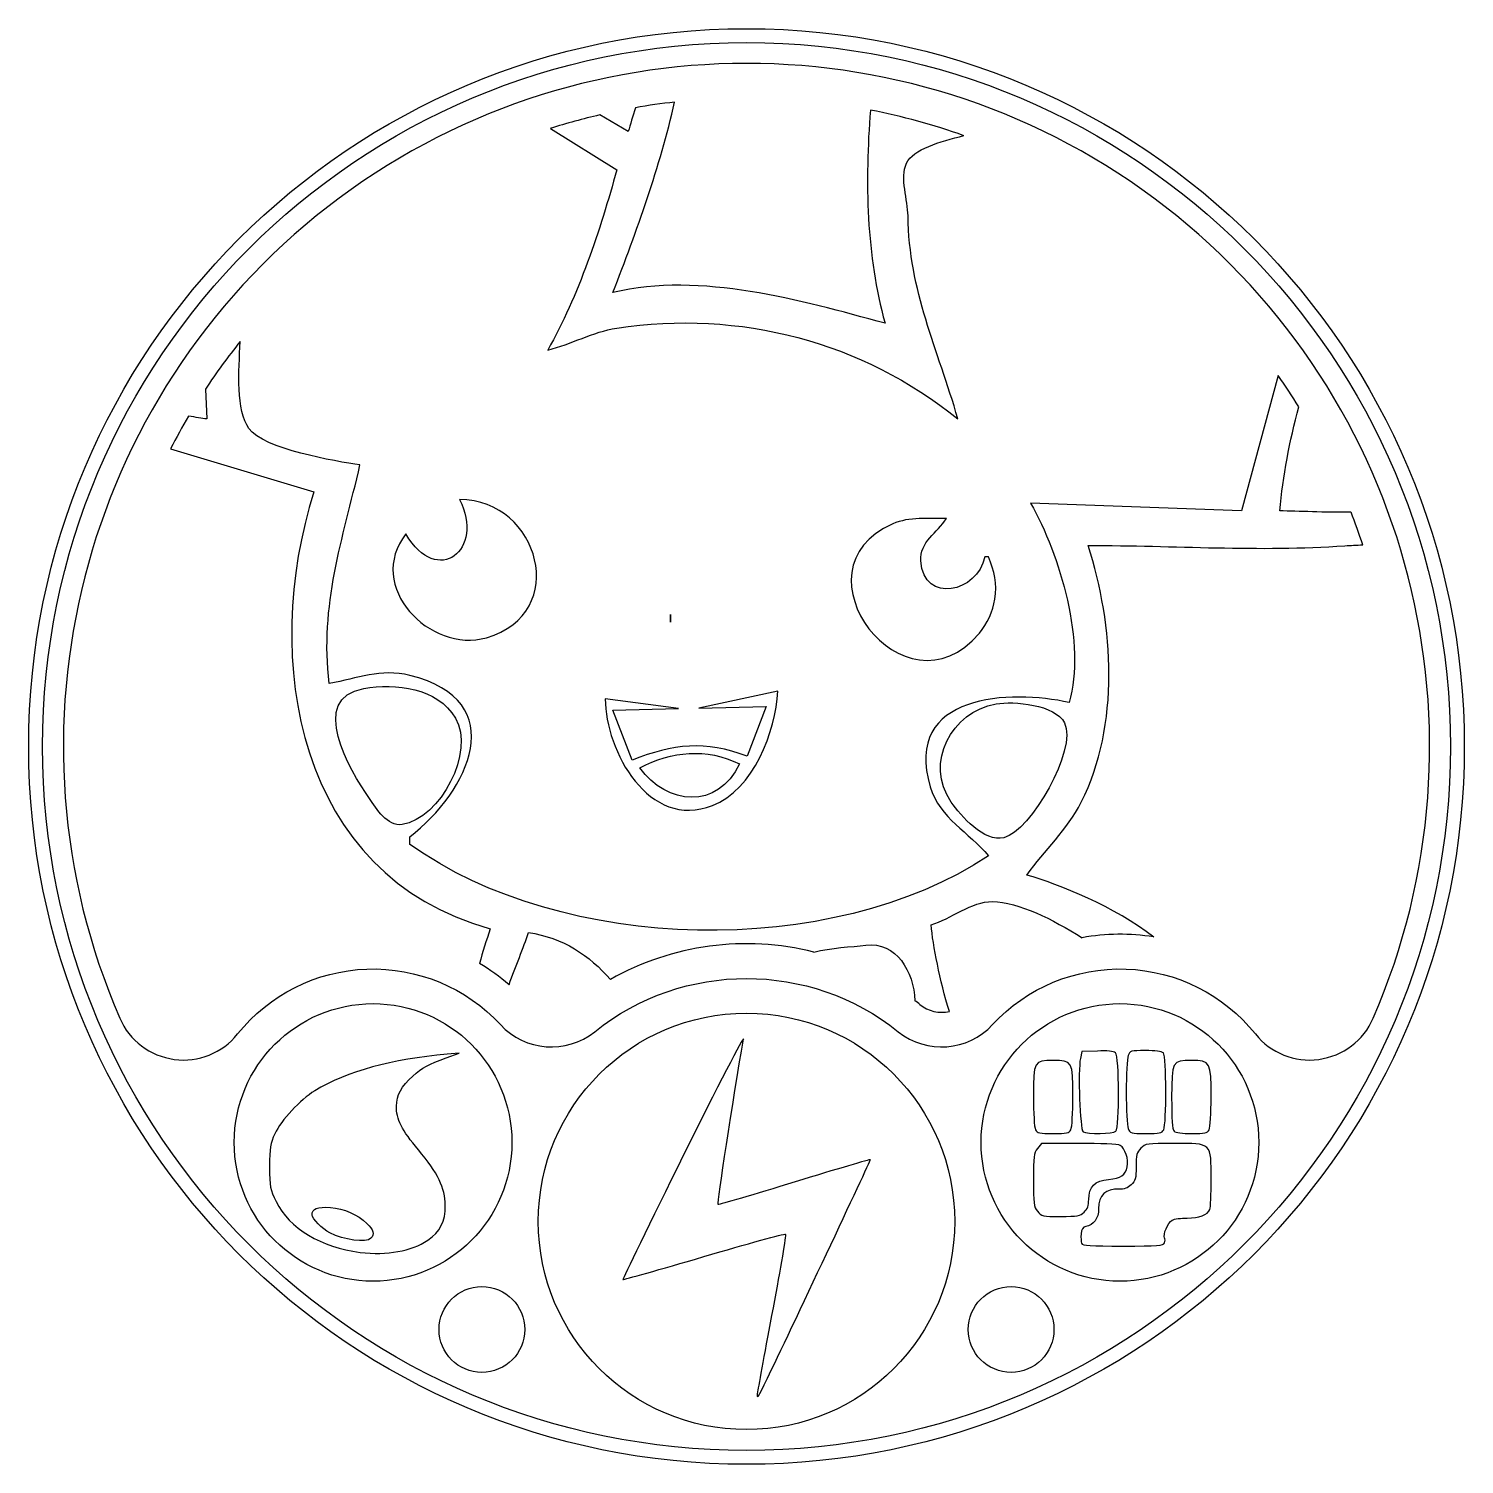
# Model space of a CAD drawing. Header units: millimetres. Extents: x -20.7 to 20.7, y -20.7 to 20.7.
import ezdxf

# ---------------------------------------------------------------- set-up
doc = ezdxf.new("R2010")
doc.units = ezdxf.units.MM
doc.layers.get('0').update_dxf_attribs({"linetype": 'CONTINUOUS'})

msp = doc.modelspace()

# ---------------------------------------------------------------- linework, layer by layer
for p, q in [((-5.653, 17.809), (-3.739, 16.617)), ((-3.407, 17.722), (-4.229, 18.2)), ((15.325, 10.69), (14.264, 6.788)), ((15.325, 10.69), (14.264, 6.788)), ((15.325, 10.69), (14.264, 6.788)), ((15.325, 10.69), (14.264, 6.788)), ((15.325, 10.69), (14.264, 6.788)), ((15.325, 10.69), (14.264, 6.788)), ((15.325, 10.69), (14.264, 6.788)), ((-15.592, 10.297), (-15.556, 9.438)), ((-15.592, 10.297), (-15.556, 9.438)), ((-15.592, 10.297), (-15.556, 9.438)), ((-15.592, 10.297), (-15.556, 9.438)), ((-15.592, 10.297), (-15.556, 9.438)), ((-15.592, 10.297), (-15.556, 9.438)), ((-15.592, 10.297), (-15.556, 9.438)), ((-16.599, 8.58), (-12.464, 7.34)), ((-16.599, 8.58), (-12.464, 7.34)), ((-16.599, 8.58), (-12.464, 7.34)), ((-16.599, 8.58), (-12.464, 7.34)), ((-16.599, 8.58), (-12.464, 7.34)), ((-16.599, 8.58), (-12.464, 7.34)), ((-16.599, 8.58), (-12.464, 7.34)), ((14.264, 6.788), (8.189, 7.008)), ((14.264, 6.788), (8.189, 7.008)), ((14.264, 6.788), (8.189, 7.008)), ((14.264, 6.788), (8.189, 7.008)), ((14.264, 6.788), (8.189, 7.008)), ((14.264, 6.788), (8.189, 7.008)), ((14.264, 6.788), (8.189, 7.008)), ((6.974, 5.462), (6.864, 5.462)), ((6.974, 5.462), (6.864, 5.462)), ((6.974, 5.462), (6.864, 5.462)), ((6.974, 5.462), (6.864, 5.462)), ((6.974, 5.462), (6.864, 5.462)), ((-1.959, 1.092), (-4.07, 1.376)), ((-1.959, 1.092), (-4.07, 1.376)), ((-1.959, 1.092), (-4.07, 1.376)), ((-1.959, 1.092), (-4.07, 1.376)), ((-1.959, 1.092), (-4.07, 1.376)), ((0.9, 1.597), (-1.373, 1.106)), ((0.9, 1.597), (-1.373, 1.106)), ((0.9, 1.597), (-1.373, 1.106)), ((0.9, 1.597), (-1.373, 1.106)), ((0.9, 1.597), (-1.373, 1.106)), ((-3.849, 1.044), (-1.959, 1.092)), ((-3.849, 1.044), (-1.959, 1.092)), ((-3.849, 1.044), (-1.959, 1.092)), ((-3.849, 1.044), (-1.959, 1.092)), ((-3.849, 1.044), (-1.959, 1.092)), ((-3.297, -0.391), (-3.849, 1.044)), ((-3.297, -0.391), (-3.849, 1.044)), ((-3.297, -0.391), (-3.849, 1.044)), ((-3.297, -0.391), (-3.849, 1.044)), ((-3.297, -0.391), (-3.849, 1.044)), ((-1.373, 1.106), (0.569, 1.155)), ((-1.373, 1.106), (0.569, 1.155)), ((-1.373, 1.106), (0.569, 1.155)), ((-1.373, 1.106), (0.569, 1.155)), ((-1.373, 1.106), (0.569, 1.155)), ((0.569, 1.155), (0.016, -0.281)), ((0.569, 1.155), (0.016, -0.281)), ((0.569, 1.155), (0.016, -0.281)), ((0.569, 1.155), (0.016, -0.281)), ((0.569, 1.155), (0.016, -0.281)), ((-9.703, -2.821), (-9.703, -2.6)), ((-9.703, -2.821), (-9.703, -2.6)), ((-9.703, -2.821), (-9.703, -2.6)), ((-9.703, -2.821), (-9.703, -2.6)), ((-9.703, -2.821), (-9.703, -2.6)), ((-9.703, -2.821), (-9.703, -2.6)), ((-9.703, -2.821), (-9.703, -2.6)), ((-8.652, -8.972), (-8.28, -8.841)), ((-8.652, -8.972), (-8.28, -8.841)), ((-8.652, -8.972), (-8.28, -8.841)), ((-8.28, -8.841), (-8.622, -8.869)), ((-8.28, -8.841), (-8.622, -8.869)), ((-8.28, -8.841), (-8.622, -8.869)), ((9.667, -8.791), (9.623, -8.991)), ((9.667, -8.791), (9.623, -8.991)), ((9.667, -8.791), (9.623, -8.991)), ((10.111, -8.775), (9.667, -8.791)), ((10.111, -8.775), (9.667, -8.791)), ((10.111, -8.775), (9.667, -8.791)), ((8.504, -11.438), (8.386, -11.587)), ((8.504, -11.438), (8.386, -11.587)), ((8.504, -11.438), (8.386, -11.587)), ((9.585, -11.438), (8.504, -11.438)), ((9.585, -11.438), (8.504, -11.438)), ((9.585, -11.438), (8.504, -11.438))]:
    msp.add_line(p, q)
msp.add_lwpolyline([(-7.091, -8.016, 0.393426), (-4.373, -8.219, -0.35083), (4.373, -8.219, 0.393426), (7.091, -8.016, -0.458612), (14.665, -8.285, 0.565024), (18.061, -7.83, 1.523453), (-18.061, -7.83, 0.565024), (-14.665, -8.285, -0.458612)], format="xyb", close=True)
msp.add_lwpolyline([(-2.193, 3.806), (-2.193, 3.585)], close=True)
msp.add_lwpolyline([(-2.193, 3.806), (-2.193, 3.585)], close=True)
msp.add_lwpolyline([(-2.193, 3.806), (-2.193, 3.585)], close=True)
msp.add_lwpolyline([(-2.193, 3.806), (-2.193, 3.585)], close=True)
msp.add_lwpolyline([(-2.193, 3.806), (-2.193, 3.585)], close=True)
for centre, radius in [((0, 0), 20.685), ((0, 0), 20.685), ((0, 0), 20.285), ((-10.762, -11.41), 4), ((10.762, -11.41), 4), ((0, -13.685), 6), ((-7.625, -16.8), 1.236), ((7.625, -16.8), 1.236)]:
    msp.add_circle(centre, radius)
for centre, radius, start, end in [((0, 0), 18.685, 96.368, 99.8633), ((0, 0), 18.685, 70.4025, 78.9796), ((0, 0), 18.685, 103.0796, 107.6117), ((0, 0), 18.685, 141.3287, 146.5595), ((0, 0), 18.685, 141.3287, 146.5595), ((0, 0), 18.685, 141.3287, 146.5595), ((0, 0), 18.685, 141.3287, 146.5595), ((0, 0), 18.685, 141.3287, 146.5595), ((0, 0), 18.685, 141.3287, 146.5595), ((0, 0), 18.685, 141.3287, 146.5595), ((0, 0), 18.685, 31.5938, 34.8995), ((0, 0), 18.685, 31.5938, 34.8995), ((0, 0), 18.685, 31.5938, 34.8995), ((0, 0), 18.685, 31.5938, 34.8995), ((0, 0), 18.685, 31.5938, 34.8995), ((0, 0), 18.685, 31.5938, 34.8995), ((0, 0), 18.685, 31.5938, 34.8995), ((0, 0), 18.685, 149.3604, 152.6645), ((0, 0), 18.685, 149.3604, 152.6645), ((0, 0), 18.685, 149.3604, 152.6645), ((0, 0), 18.685, 149.3604, 152.6645), ((0, 0), 18.685, 149.3604, 152.6645), ((0, 0), 18.685, 149.3604, 152.6645), ((0, 0), 18.685, 149.3604, 152.6645), ((0, 0), 18.685, 18.1243, 21.1998), ((0, 0), 18.685, 18.1243, 21.1998), ((0, 0), 18.685, 18.1243, 21.1998), ((0, 0), 18.685, 18.1243, 21.1998), ((0, 0), 18.685, 18.1243, 21.1998), ((0, 0), 18.685, 18.1243, 21.1998), ((0, 0), 18.685, 18.1243, 21.1998), ((0, -13.685), 8, 75.9432, 119.3621), ((0, -13.685), 8, 75.9432, 119.3621), ((0, -13.685), 8, 75.9432, 119.3621), ((0, -13.685), 8, 75.9432, 119.3621), ((0, -13.685), 8, 75.9432, 119.3621), ((0, -13.685), 8, 75.9432, 119.3621), ((0, -13.685), 8, 75.9432, 119.3621), ((10.762, -11.41), 6, 80.6757, 100.4623), ((10.762, -11.41), 6, 80.6757, 100.4623), ((10.762, -11.41), 6, 80.6757, 100.4623), ((10.762, -11.41), 6, 80.6757, 100.4623), ((10.762, -11.41), 6, 80.6757, 100.4623), ((10.762, -11.41), 6, 80.6757, 100.4623), ((10.762, -11.41), 6, 80.6757, 100.4623), ((-10.762, -11.41), 6, 49.223, 59.2559), ((-10.762, -11.41), 6, 49.223, 59.2559), ((-10.762, -11.41), 6, 49.223, 59.2559), ((-10.762, -11.41), 6, 49.223, 59.2559), ((-10.762, -11.41), 6, 49.223, 59.2559), ((-10.762, -11.41), 6, 49.223, 59.2559), ((-10.762, -11.41), 6, 49.223, 59.2559), ((0, -13.685), 8, 51.3352, 52.6585), ((0, -13.685), 8, 51.3352, 52.6585), ((0, -13.685), 8, 51.3352, 52.6585), ((0, -13.685), 8, 51.3352, 52.6585), ((0, -13.685), 8, 51.3352, 52.6585), ((0, -13.685), 8, 51.3352, 52.6585), ((0, -13.685), 8, 51.3352, 52.6585), ((5.623, -6.658), 1, 231.3352, 282.8739), ((5.623, -6.658), 1, 231.3352, 282.8739), ((5.623, -6.658), 1, 231.3352, 282.8739), ((5.623, -6.658), 1, 231.3352, 282.8739), ((5.623, -6.658), 1, 231.3352, 282.8739), ((5.623, -6.658), 1, 231.3352, 282.8739), ((5.623, -6.658), 1, 231.3352, 282.8739)]:
    msp.add_arc(centre, radius, start, end)
for points in [[(-3.849, 13.083), (-3.162, 14.865), (-2.491, 16.695), (-2.072, 18.57)], [(-3.201, 18.409), (-3.278, 18.157), (-3.35, 17.924), (-3.407, 17.722)], [(3.572, 18.34), (3.407, 16.29), (3.452, 14.122), (3.992, 12.199)], [(4.611, 16.807), (4.796, 17.211), (5.577, 17.438), (6.267, 17.603)], [(-3.739, 16.617), (-4.207, 14.903), (-4.847, 12.973), (-5.727, 11.426)], [(4.655, 15.292), (4.649, 15.742), (4.418, 16.384), (4.611, 16.807)], [(6.091, 9.438), (5.513, 11.459), (4.68, 13.128), (4.655, 15.292)], [(3.992, 12.199), (1.552, 12.852), (-1.307, 13.688), (-3.849, 13.083)], [(-5.727, 11.426), (-5.049, 11.587), (-4.431, 11.95), (-3.739, 12.056)], [(-3.739, 12.056), (-0.194, 12.595), (3.344, 11.668), (6.091, 9.438)], [(-14.338, 9.163), (-14.707, 9.688), (-14.636, 10.804), (-14.588, 11.675)], [(-14.338, 9.163), (-14.707, 9.688), (-14.636, 10.804), (-14.588, 11.675)], [(-14.338, 9.163), (-14.707, 9.688), (-14.636, 10.804), (-14.588, 11.675)], [(-14.338, 9.163), (-14.707, 9.688), (-14.636, 10.804), (-14.588, 11.675)], [(-14.338, 9.163), (-14.707, 9.688), (-14.636, 10.804), (-14.588, 11.675)], [(-14.338, 9.163), (-14.707, 9.688), (-14.636, 10.804), (-14.588, 11.675)], [(-14.338, 9.163), (-14.707, 9.688), (-14.636, 10.804), (-14.588, 11.675)], [(-15.556, 9.438), (-15.69, 9.458), (-15.869, 9.486), (-16.076, 9.523)], [(-15.556, 9.438), (-15.69, 9.458), (-15.869, 9.486), (-16.076, 9.523)], [(-15.556, 9.438), (-15.69, 9.458), (-15.869, 9.486), (-16.076, 9.523)], [(-15.556, 9.438), (-15.69, 9.458), (-15.869, 9.486), (-16.076, 9.523)], [(-15.556, 9.438), (-15.69, 9.458), (-15.869, 9.486), (-16.076, 9.523)], [(-15.556, 9.438), (-15.69, 9.458), (-15.869, 9.486), (-16.076, 9.523)], [(-15.556, 9.438), (-15.69, 9.458), (-15.869, 9.486), (-16.076, 9.523)], [(15.368, 6.788), (15.456, 7.798), (15.654, 8.797), (15.916, 9.789)], [(15.368, 6.788), (15.456, 7.798), (15.654, 8.797), (15.916, 9.789)], [(15.368, 6.788), (15.456, 7.798), (15.654, 8.797), (15.916, 9.789)], [(15.368, 6.788), (15.456, 7.798), (15.654, 8.797), (15.916, 9.789)], [(15.368, 6.788), (15.456, 7.798), (15.654, 8.797), (15.916, 9.789)], [(15.368, 6.788), (15.456, 7.798), (15.654, 8.797), (15.916, 9.789)], [(15.368, 6.788), (15.456, 7.798), (15.654, 8.797), (15.916, 9.789)], [(-11.139, 8.113), (-11.842, 8.217), (-13.92, 8.568), (-14.338, 9.163)], [(-11.139, 8.113), (-11.842, 8.217), (-13.92, 8.568), (-14.338, 9.163)], [(-11.139, 8.113), (-11.842, 8.217), (-13.92, 8.568), (-14.338, 9.163)], [(-11.139, 8.113), (-11.842, 8.217), (-13.92, 8.568), (-14.338, 9.163)], [(-11.139, 8.113), (-11.842, 8.217), (-13.92, 8.568), (-14.338, 9.163)], [(-11.139, 8.113), (-11.842, 8.217), (-13.92, 8.568), (-14.338, 9.163)], [(-11.139, 8.113), (-11.842, 8.217), (-13.92, 8.568), (-14.338, 9.163)], [(-12.022, 1.818), (-12.305, 4.055), (-11.634, 5.971), (-11.139, 8.113)], [(-12.022, 1.818), (-12.305, 4.055), (-11.634, 5.971), (-11.139, 8.113)], [(-12.022, 1.818), (-12.305, 4.055), (-11.634, 5.971), (-11.139, 8.113)], [(-12.022, 1.818), (-12.305, 4.055), (-11.634, 5.971), (-11.139, 8.113)], [(-12.022, 1.818), (-12.305, 4.055), (-11.634, 5.971), (-11.139, 8.113)], [(-12.022, 1.818), (-12.305, 4.055), (-11.634, 5.971), (-11.139, 8.113)], [(-12.022, 1.818), (-12.305, 4.055), (-11.634, 5.971), (-11.139, 8.113)], [(-12.464, 7.34), (-14.001, 2.533), (-12.967, -3.724), (-7.383, -5.251)], [(-12.464, 7.34), (-14.001, 2.533), (-12.967, -3.724), (-7.383, -5.251)], [(-12.464, 7.34), (-14.001, 2.533), (-12.967, -3.724), (-7.383, -5.251)], [(-12.464, 7.34), (-14.001, 2.533), (-12.967, -3.724), (-7.383, -5.251)], [(-12.464, 7.34), (-14.001, 2.533), (-12.967, -3.724), (-7.383, -5.251)], [(-12.464, 7.34), (-14.001, 2.533), (-12.967, -3.724), (-7.383, -5.251)], [(-12.464, 7.34), (-14.001, 2.533), (-12.967, -3.724), (-7.383, -5.251)], [(-8.267, 7.119), (-7.529, 5.67), (-8.909, 4.57), (-9.813, 6.125)], [(-8.267, 7.119), (-7.529, 5.67), (-8.909, 4.57), (-9.813, 6.125)], [(-8.267, 7.119), (-7.529, 5.67), (-8.909, 4.57), (-9.813, 6.125)], [(-8.267, 7.119), (-7.529, 5.67), (-8.909, 4.57), (-9.813, 6.125)], [(-8.267, 7.119), (-7.529, 5.67), (-8.909, 4.57), (-9.813, 6.125)], [(-7.494, 3.136), (-5.065, 3.836), (-5.962, 7.1), (-8.267, 7.119)], [(-7.494, 3.136), (-5.065, 3.836), (-5.962, 7.1), (-8.267, 7.119)], [(-7.494, 3.136), (-5.065, 3.836), (-5.962, 7.1), (-8.267, 7.119)], [(-7.494, 3.136), (-5.065, 3.836), (-5.962, 7.1), (-8.267, 7.119)], [(-7.494, 3.136), (-5.065, 3.836), (-5.962, 7.1), (-8.267, 7.119)], [(8.189, 7.008), (9.034, 5.524), (9.794, 2.959), (9.294, 1.265)], [(8.189, 7.008), (9.034, 5.524), (9.794, 2.959), (9.294, 1.265)], [(8.189, 7.008), (9.034, 5.524), (9.794, 2.959), (9.294, 1.265)], [(8.189, 7.008), (9.034, 5.524), (9.794, 2.959), (9.294, 1.265)], [(8.189, 7.008), (9.034, 5.524), (9.794, 2.959), (9.294, 1.265)], [(8.189, 7.008), (9.034, 5.524), (9.794, 2.959), (9.294, 1.265)], [(8.189, 7.008), (9.034, 5.524), (9.794, 2.959), (9.294, 1.265)], [(17.42, 6.757), (16.66, 6.735), (15.894, 6.788), (15.368, 6.788)], [(17.42, 6.757), (16.66, 6.735), (15.894, 6.788), (15.368, 6.788)], [(17.42, 6.757), (16.66, 6.735), (15.894, 6.788), (15.368, 6.788)], [(17.42, 6.757), (16.66, 6.735), (15.894, 6.788), (15.368, 6.788)], [(17.42, 6.757), (16.66, 6.735), (15.894, 6.788), (15.368, 6.788)], [(17.42, 6.757), (16.66, 6.735), (15.894, 6.788), (15.368, 6.788)], [(17.42, 6.757), (16.66, 6.735), (15.894, 6.788), (15.368, 6.788)], [(4.213, 6.416), (1.217, 5.116), (4.555, 0.712), (6.71, 3.264)], [(4.213, 6.416), (1.217, 5.116), (4.555, 0.712), (6.71, 3.264)], [(4.213, 6.416), (1.217, 5.116), (4.555, 0.712), (6.71, 3.264)], [(4.213, 6.416), (1.217, 5.116), (4.555, 0.712), (6.71, 3.264)], [(4.213, 6.416), (1.217, 5.116), (4.555, 0.712), (6.71, 3.264)], [(5.759, 6.567), (5.246, 6.567), (4.696, 6.625), (4.213, 6.416)], [(5.759, 6.567), (5.246, 6.567), (4.696, 6.625), (4.213, 6.416)], [(5.759, 6.567), (5.246, 6.567), (4.696, 6.625), (4.213, 6.416)], [(5.759, 6.567), (5.246, 6.567), (4.696, 6.625), (4.213, 6.416)], [(5.759, 6.567), (5.246, 6.567), (4.696, 6.625), (4.213, 6.416)], [(5.024, 5.352), (4.985, 5.896), (5.506, 6.165), (5.759, 6.567)], [(5.024, 5.352), (4.985, 5.896), (5.506, 6.165), (5.759, 6.567)], [(5.024, 5.352), (4.985, 5.896), (5.506, 6.165), (5.759, 6.567)], [(5.024, 5.352), (4.985, 5.896), (5.506, 6.165), (5.759, 6.567)], [(5.024, 5.352), (4.985, 5.896), (5.506, 6.165), (5.759, 6.567)], [(-9.813, 6.125), (-11, 4.633), (-9.128, 2.666), (-7.494, 3.136)], [(-9.813, 6.125), (-11, 4.633), (-9.128, 2.666), (-7.494, 3.136)], [(-9.813, 6.125), (-11, 4.633), (-9.128, 2.666), (-7.494, 3.136)], [(-9.813, 6.125), (-11, 4.633), (-9.128, 2.666), (-7.494, 3.136)], [(-9.813, 6.125), (-11, 4.633), (-9.128, 2.666), (-7.494, 3.136)], [(9.646, -1.606), (10.769, 0.625), (10.587, 3.475), (9.846, 5.794)], [(9.646, -1.606), (10.769, 0.625), (10.587, 3.475), (9.846, 5.794)], [(9.646, -1.606), (10.769, 0.625), (10.587, 3.475), (9.846, 5.794)], [(9.646, -1.606), (10.769, 0.625), (10.587, 3.475), (9.846, 5.794)], [(9.646, -1.606), (10.769, 0.625), (10.587, 3.475), (9.846, 5.794)], [(9.646, -1.606), (10.769, 0.625), (10.587, 3.475), (9.846, 5.794)], [(9.646, -1.606), (10.769, 0.625), (10.587, 3.475), (9.846, 5.794)], [(9.846, 5.794), (12.322, 5.794), (14.769, 5.613), (17.246, 5.784)], [(9.846, 5.794), (12.322, 5.794), (14.769, 5.613), (17.246, 5.784)], [(9.846, 5.794), (12.322, 5.794), (14.769, 5.613), (17.246, 5.784)], [(9.846, 5.794), (12.322, 5.794), (14.769, 5.613), (17.246, 5.784)], [(9.846, 5.794), (12.322, 5.794), (14.769, 5.613), (17.246, 5.784)], [(9.846, 5.794), (12.322, 5.794), (14.769, 5.613), (17.246, 5.784)], [(9.846, 5.794), (12.322, 5.794), (14.769, 5.613), (17.246, 5.784)], [(17.246, 5.784), (17.409, 5.795), (17.581, 5.803), (17.758, 5.813)], [(17.246, 5.784), (17.409, 5.795), (17.581, 5.803), (17.758, 5.813)], [(17.246, 5.784), (17.409, 5.795), (17.581, 5.803), (17.758, 5.813)], [(17.246, 5.784), (17.409, 5.795), (17.581, 5.803), (17.758, 5.813)], [(17.246, 5.784), (17.409, 5.795), (17.581, 5.803), (17.758, 5.813)], [(17.246, 5.784), (17.409, 5.795), (17.581, 5.803), (17.758, 5.813)], [(17.246, 5.784), (17.409, 5.795), (17.581, 5.803), (17.758, 5.813)], [(6.864, 5.462), (6.658, 4.447), (5.114, 4.081), (5.024, 5.352)], [(6.864, 5.462), (6.658, 4.447), (5.114, 4.081), (5.024, 5.352)], [(6.864, 5.462), (6.658, 4.447), (5.114, 4.081), (5.024, 5.352)], [(6.864, 5.462), (6.658, 4.447), (5.114, 4.081), (5.024, 5.352)], [(6.864, 5.462), (6.658, 4.447), (5.114, 4.081), (5.024, 5.352)], [(7.159, 4.247), (7.233, 4.681), (7.142, 5.066), (6.974, 5.462)], [(7.159, 4.247), (7.233, 4.681), (7.142, 5.066), (6.974, 5.462)], [(7.159, 4.247), (7.233, 4.681), (7.142, 5.066), (6.974, 5.462)], [(7.159, 4.247), (7.233, 4.681), (7.142, 5.066), (6.974, 5.462)], [(7.159, 4.247), (7.233, 4.681), (7.142, 5.066), (6.974, 5.462)], [(6.71, 3.264), (6.943, 3.54), (7.098, 3.891), (7.159, 4.247)], [(6.71, 3.264), (6.943, 3.54), (7.098, 3.891), (7.159, 4.247)], [(6.71, 3.264), (6.943, 3.54), (7.098, 3.891), (7.159, 4.247)], [(6.71, 3.264), (6.943, 3.54), (7.098, 3.891), (7.159, 4.247)], [(6.71, 3.264), (6.943, 3.54), (7.098, 3.891), (7.159, 4.247)], [(-9.703, 2.049), (-10.548, 2.256), (-11.207, 1.956), (-12.022, 1.818)], [(-9.703, 2.049), (-10.548, 2.256), (-11.207, 1.956), (-12.022, 1.818)], [(-9.703, 2.049), (-10.548, 2.256), (-11.207, 1.956), (-12.022, 1.818)], [(-9.703, 2.049), (-10.548, 2.256), (-11.207, 1.956), (-12.022, 1.818)], [(-9.703, 2.049), (-10.548, 2.256), (-11.207, 1.956), (-12.022, 1.818)], [(-9.703, 2.049), (-10.548, 2.256), (-11.207, 1.956), (-12.022, 1.818)], [(-9.703, 2.049), (-10.548, 2.256), (-11.207, 1.956), (-12.022, 1.818)], [(-10.869, -1.496), (-11.448, -0.673), (-12.639, 1.387), (-11.028, 1.671)], [(-10.869, -1.496), (-11.448, -0.673), (-12.639, 1.387), (-11.028, 1.671)], [(-10.869, -1.496), (-11.448, -0.673), (-12.639, 1.387), (-11.028, 1.671)], [(-10.869, -1.496), (-11.448, -0.673), (-12.639, 1.387), (-11.028, 1.671)], [(-10.869, -1.496), (-11.448, -0.673), (-12.639, 1.387), (-11.028, 1.671)], [(-10.869, -1.496), (-11.448, -0.673), (-12.639, 1.387), (-11.028, 1.671)], [(-10.869, -1.496), (-11.448, -0.673), (-12.639, 1.387), (-11.028, 1.671)], [(-11.028, 1.671), (-10.112, 1.832), (-8.909, 1.693), (-8.387, 0.819)], [(-11.028, 1.671), (-10.112, 1.832), (-8.909, 1.693), (-8.387, 0.819)], [(-11.028, 1.671), (-10.112, 1.832), (-8.909, 1.693), (-8.387, 0.819)], [(-11.028, 1.671), (-10.112, 1.832), (-8.909, 1.693), (-8.387, 0.819)], [(-11.028, 1.671), (-10.112, 1.832), (-8.909, 1.693), (-8.387, 0.819)], [(-11.028, 1.671), (-10.112, 1.832), (-8.909, 1.693), (-8.387, 0.819)], [(-11.028, 1.671), (-10.112, 1.832), (-8.909, 1.693), (-8.387, 0.819)], [(-9.703, -2.6), (-8.001, -1.304), (-6.749, 1.328), (-9.703, 2.049)], [(-9.703, -2.6), (-8.001, -1.304), (-6.749, 1.328), (-9.703, 2.049)], [(-9.703, -2.6), (-8.001, -1.304), (-6.749, 1.328), (-9.703, 2.049)], [(-9.703, -2.6), (-8.001, -1.304), (-6.749, 1.328), (-9.703, 2.049)], [(-9.703, -2.6), (-8.001, -1.304), (-6.749, 1.328), (-9.703, 2.049)], [(-9.703, -2.6), (-8.001, -1.304), (-6.749, 1.328), (-9.703, 2.049)], [(-9.703, -2.6), (-8.001, -1.304), (-6.749, 1.328), (-9.703, 2.049)], [(-4.07, 1.376), (-4.066, -0.125), (-2.816, -2.42), (-0.978, -1.7)], [(-4.07, 1.376), (-4.066, -0.125), (-2.816, -2.42), (-0.978, -1.7)], [(-4.07, 1.376), (-4.066, -0.125), (-2.816, -2.42), (-0.978, -1.7)], [(-4.07, 1.376), (-4.066, -0.125), (-2.816, -2.42), (-0.978, -1.7)], [(-4.07, 1.376), (-4.066, -0.125), (-2.816, -2.42), (-0.978, -1.7)], [(-0.978, -1.7), (0.197, -1.241), (0.846, 0.423), (0.9, 1.597)], [(-0.978, -1.7), (0.197, -1.241), (0.846, 0.423), (0.9, 1.597)], [(-0.978, -1.7), (0.197, -1.241), (0.846, 0.423), (0.9, 1.597)], [(-0.978, -1.7), (0.197, -1.241), (0.846, 0.423), (0.9, 1.597)], [(-0.978, -1.7), (0.197, -1.241), (0.846, 0.423), (0.9, 1.597)], [(9.294, 1.265), (7.64, 1.648), (4.483, 1.532), (5.296, -1.164)], [(9.294, 1.265), (7.64, 1.648), (4.483, 1.532), (5.296, -1.164)], [(9.294, 1.265), (7.64, 1.648), (4.483, 1.532), (5.296, -1.164)], [(9.294, 1.265), (7.64, 1.648), (4.483, 1.532), (5.296, -1.164)], [(9.294, 1.265), (7.64, 1.648), (4.483, 1.532), (5.296, -1.164)], [(9.294, 1.265), (7.64, 1.648), (4.483, 1.532), (5.296, -1.164)], [(9.294, 1.265), (7.64, 1.648), (4.483, 1.532), (5.296, -1.164)], [(7.195, 1.229), (7.697, 1.315), (8.901, 1.211), (9.161, 0.682)], [(7.195, 1.229), (7.697, 1.315), (8.901, 1.211), (9.161, 0.682)], [(7.195, 1.229), (7.697, 1.315), (8.901, 1.211), (9.161, 0.682)], [(7.195, 1.229), (7.697, 1.315), (8.901, 1.211), (9.161, 0.682)], [(7.195, 1.229), (7.697, 1.315), (8.901, 1.211), (9.161, 0.682)], [(7.195, 1.229), (7.697, 1.315), (8.901, 1.211), (9.161, 0.682)], [(7.195, 1.229), (7.697, 1.315), (8.901, 1.211), (9.161, 0.682)], [(5.897, -1.602), (5.127, -0.478), (5.895, 1.007), (7.195, 1.229)], [(5.897, -1.602), (5.127, -0.478), (5.895, 1.007), (7.195, 1.229)], [(5.897, -1.602), (5.127, -0.478), (5.895, 1.007), (7.195, 1.229)], [(5.897, -1.602), (5.127, -0.478), (5.895, 1.007), (7.195, 1.229)], [(5.897, -1.602), (5.127, -0.478), (5.895, 1.007), (7.195, 1.229)], [(5.897, -1.602), (5.127, -0.478), (5.895, 1.007), (7.195, 1.229)], [(5.897, -1.602), (5.127, -0.478), (5.895, 1.007), (7.195, 1.229)], [(-8.387, 0.819), (-7.812, -0.144), (-8.824, -2.078), (-9.923, -2.249)], [(-8.387, 0.819), (-7.812, -0.144), (-8.824, -2.078), (-9.923, -2.249)], [(-8.387, 0.819), (-7.812, -0.144), (-8.824, -2.078), (-9.923, -2.249)], [(-8.387, 0.819), (-7.812, -0.144), (-8.824, -2.078), (-9.923, -2.249)], [(-8.387, 0.819), (-7.812, -0.144), (-8.824, -2.078), (-9.923, -2.249)], [(-8.387, 0.819), (-7.812, -0.144), (-8.824, -2.078), (-9.923, -2.249)], [(-8.387, 0.819), (-7.812, -0.144), (-8.824, -2.078), (-9.923, -2.249)], [(9.161, 0.682), (9.543, -0.095), (8.186, -2.441), (7.414, -2.629)], [(9.161, 0.682), (9.543, -0.095), (8.186, -2.441), (7.414, -2.629)], [(9.161, 0.682), (9.543, -0.095), (8.186, -2.441), (7.414, -2.629)], [(9.161, 0.682), (9.543, -0.095), (8.186, -2.441), (7.414, -2.629)], [(9.161, 0.682), (9.543, -0.095), (8.186, -2.441), (7.414, -2.629)], [(9.161, 0.682), (9.543, -0.095), (8.186, -2.441), (7.414, -2.629)], [(9.161, 0.682), (9.543, -0.095), (8.186, -2.441), (7.414, -2.629)], [(0.016, -0.281), (-1.195, 0.186), (-2.102, 0.07), (-3.297, -0.391)], [(0.016, -0.281), (-1.195, 0.186), (-2.102, 0.07), (-3.297, -0.391)], [(0.016, -0.281), (-1.195, 0.186), (-2.102, 0.07), (-3.297, -0.391)], [(0.016, -0.281), (-1.195, 0.186), (-2.102, 0.07), (-3.297, -0.391)], [(0.016, -0.281), (-1.195, 0.186), (-2.102, 0.07), (-3.297, -0.391)], [(-3.076, -0.612), (-2.163, -0.133), (-1.138, -0.033), (-0.205, -0.502)], [(-3.076, -0.612), (-2.163, -0.133), (-1.138, -0.033), (-0.205, -0.502)], [(-3.076, -0.612), (-2.163, -0.133), (-1.138, -0.033), (-0.205, -0.502)], [(-3.076, -0.612), (-2.163, -0.133), (-1.138, -0.033), (-0.205, -0.502)], [(-3.076, -0.612), (-2.163, -0.133), (-1.138, -0.033), (-0.205, -0.502)], [(-0.205, -0.502), (-0.826, -1.83), (-2.29, -1.702), (-3.076, -0.612)], [(-0.205, -0.502), (-0.826, -1.83), (-2.29, -1.702), (-3.076, -0.612)], [(-0.205, -0.502), (-0.826, -1.83), (-2.29, -1.702), (-3.076, -0.612)], [(-0.205, -0.502), (-0.826, -1.83), (-2.29, -1.702), (-3.076, -0.612)], [(-0.205, -0.502), (-0.826, -1.83), (-2.29, -1.702), (-3.076, -0.612)], [(5.296, -1.164), (5.572, -2.081), (6.412, -2.462), (6.974, -3.152)], [(5.296, -1.164), (5.572, -2.081), (6.412, -2.462), (6.974, -3.152)], [(5.296, -1.164), (5.572, -2.081), (6.412, -2.462), (6.974, -3.152)], [(5.296, -1.164), (5.572, -2.081), (6.412, -2.462), (6.974, -3.152)], [(5.296, -1.164), (5.572, -2.081), (6.412, -2.462), (6.974, -3.152)], [(5.296, -1.164), (5.572, -2.081), (6.412, -2.462), (6.974, -3.152)], [(5.296, -1.164), (5.572, -2.081), (6.412, -2.462), (6.974, -3.152)], [(-9.923, -2.249), (-10.351, -2.316), (-10.662, -1.791), (-10.869, -1.496)], [(-9.923, -2.249), (-10.351, -2.316), (-10.662, -1.791), (-10.869, -1.496)], [(-9.923, -2.249), (-10.351, -2.316), (-10.662, -1.791), (-10.869, -1.496)], [(-9.923, -2.249), (-10.351, -2.316), (-10.662, -1.791), (-10.869, -1.496)], [(-9.923, -2.249), (-10.351, -2.316), (-10.662, -1.791), (-10.869, -1.496)], [(-9.923, -2.249), (-10.351, -2.316), (-10.662, -1.791), (-10.869, -1.496)], [(-9.923, -2.249), (-10.351, -2.316), (-10.662, -1.791), (-10.869, -1.496)], [(7.414, -2.629), (6.857, -2.765), (6.174, -2.005), (5.897, -1.602)], [(7.414, -2.629), (6.857, -2.765), (6.174, -2.005), (5.897, -1.602)], [(7.414, -2.629), (6.857, -2.765), (6.174, -2.005), (5.897, -1.602)], [(7.414, -2.629), (6.857, -2.765), (6.174, -2.005), (5.897, -1.602)], [(7.414, -2.629), (6.857, -2.765), (6.174, -2.005), (5.897, -1.602)], [(7.414, -2.629), (6.857, -2.765), (6.174, -2.005), (5.897, -1.602)], [(7.414, -2.629), (6.857, -2.765), (6.174, -2.005), (5.897, -1.602)], [(8.079, -3.705), (8.588, -2.981), (9.241, -2.412), (9.646, -1.606)], [(8.079, -3.705), (8.588, -2.981), (9.241, -2.412), (9.646, -1.606)], [(8.079, -3.705), (8.588, -2.981), (9.241, -2.412), (9.646, -1.606)], [(8.079, -3.705), (8.588, -2.981), (9.241, -2.412), (9.646, -1.606)], [(8.079, -3.705), (8.588, -2.981), (9.241, -2.412), (9.646, -1.606)], [(8.079, -3.705), (8.588, -2.981), (9.241, -2.412), (9.646, -1.606)], [(8.079, -3.705), (8.588, -2.981), (9.241, -2.412), (9.646, -1.606)], [(6.974, -3.152), (2.441, -6.152), (-5.308, -5.968), (-9.703, -2.821)], [(6.974, -3.152), (2.441, -6.152), (-5.308, -5.968), (-9.703, -2.821)], [(6.974, -3.152), (2.441, -6.152), (-5.308, -5.968), (-9.703, -2.821)], [(6.974, -3.152), (2.441, -6.152), (-5.308, -5.968), (-9.703, -2.821)], [(6.974, -3.152), (2.441, -6.152), (-5.308, -5.968), (-9.703, -2.821)], [(6.974, -3.152), (2.441, -6.152), (-5.308, -5.968), (-9.703, -2.821)], [(6.974, -3.152), (2.441, -6.152), (-5.308, -5.968), (-9.703, -2.821)], [(11.734, -5.49), (10.612, -4.62), (9.015, -3.974), (8.079, -3.705)], [(11.734, -5.49), (10.612, -4.62), (9.015, -3.974), (8.079, -3.705)], [(11.734, -5.49), (10.612, -4.62), (9.015, -3.974), (8.079, -3.705)], [(11.734, -5.49), (10.612, -4.62), (9.015, -3.974), (8.079, -3.705)], [(11.734, -5.49), (10.612, -4.62), (9.015, -3.974), (8.079, -3.705)], [(11.734, -5.49), (10.612, -4.62), (9.015, -3.974), (8.079, -3.705)], [(11.734, -5.49), (10.612, -4.62), (9.015, -3.974), (8.079, -3.705)], [(5.318, -5.14), (5.887, -4.976), (6.488, -4.461), (7.085, -4.469)], [(5.318, -5.14), (5.887, -4.976), (6.488, -4.461), (7.085, -4.469)], [(5.318, -5.14), (5.887, -4.976), (6.488, -4.461), (7.085, -4.469)], [(5.318, -5.14), (5.887, -4.976), (6.488, -4.461), (7.085, -4.469)], [(5.318, -5.14), (5.887, -4.976), (6.488, -4.461), (7.085, -4.469)], [(5.318, -5.14), (5.887, -4.976), (6.488, -4.461), (7.085, -4.469)], [(5.318, -5.14), (5.887, -4.976), (6.488, -4.461), (7.085, -4.469)], [(7.085, -4.469), (7.846, -4.479), (8.818, -4.983), (9.673, -5.51)], [(7.085, -4.469), (7.846, -4.479), (8.818, -4.983), (9.673, -5.51)], [(7.085, -4.469), (7.846, -4.479), (8.818, -4.983), (9.673, -5.51)], [(7.085, -4.469), (7.846, -4.479), (8.818, -4.983), (9.673, -5.51)], [(7.085, -4.469), (7.846, -4.479), (8.818, -4.983), (9.673, -5.51)], [(7.085, -4.469), (7.846, -4.479), (8.818, -4.983), (9.673, -5.51)], [(7.085, -4.469), (7.846, -4.479), (8.818, -4.983), (9.673, -5.51)], [(-7.383, -5.251), (-7.499, -5.592), (-7.603, -5.926), (-7.695, -6.253)], [(-7.383, -5.251), (-7.499, -5.592), (-7.603, -5.926), (-7.695, -6.253)], [(-7.383, -5.251), (-7.499, -5.592), (-7.603, -5.926), (-7.695, -6.253)], [(-7.383, -5.251), (-7.499, -5.592), (-7.603, -5.926), (-7.695, -6.253)], [(-7.383, -5.251), (-7.499, -5.592), (-7.603, -5.926), (-7.695, -6.253)], [(-7.383, -5.251), (-7.499, -5.592), (-7.603, -5.926), (-7.695, -6.253)], [(-7.383, -5.251), (-7.499, -5.592), (-7.603, -5.926), (-7.695, -6.253)], [(-6.844, -6.867), (-6.654, -6.325), (-6.428, -5.803), (-6.279, -5.361)], [(-6.844, -6.867), (-6.654, -6.325), (-6.428, -5.803), (-6.279, -5.361)], [(-6.844, -6.867), (-6.654, -6.325), (-6.428, -5.803), (-6.279, -5.361)], [(-6.844, -6.867), (-6.654, -6.325), (-6.428, -5.803), (-6.279, -5.361)], [(-6.844, -6.867), (-6.654, -6.325), (-6.428, -5.803), (-6.279, -5.361)], [(-6.844, -6.867), (-6.654, -6.325), (-6.428, -5.803), (-6.279, -5.361)], [(-6.844, -6.867), (-6.654, -6.325), (-6.428, -5.803), (-6.279, -5.361)], [(-6.279, -5.361), (-5.287, -5.508), (-4.524, -6.02), (-3.923, -6.713)], [(-6.279, -5.361), (-5.287, -5.508), (-4.524, -6.02), (-3.923, -6.713)], [(-6.279, -5.361), (-5.287, -5.508), (-4.524, -6.02), (-3.923, -6.713)], [(-6.279, -5.361), (-5.287, -5.508), (-4.524, -6.02), (-3.923, -6.713)], [(-6.279, -5.361), (-5.287, -5.508), (-4.524, -6.02), (-3.923, -6.713)], [(-6.279, -5.361), (-5.287, -5.508), (-4.524, -6.02), (-3.923, -6.713)], [(-6.279, -5.361), (-5.287, -5.508), (-4.524, -6.02), (-3.923, -6.713)], [(5.846, -7.633), (5.572, -6.758), (5.376, -5.719), (5.318, -5.14)], [(5.846, -7.633), (5.572, -6.758), (5.376, -5.719), (5.318, -5.14)], [(5.846, -7.633), (5.572, -6.758), (5.376, -5.719), (5.318, -5.14)], [(5.846, -7.633), (5.572, -6.758), (5.376, -5.719), (5.318, -5.14)], [(5.846, -7.633), (5.572, -6.758), (5.376, -5.719), (5.318, -5.14)], [(5.846, -7.633), (5.572, -6.758), (5.376, -5.719), (5.318, -5.14)], [(5.846, -7.633), (5.572, -6.758), (5.376, -5.719), (5.318, -5.14)], [(1.943, -5.925), (2.435, -5.8), (3.027, -5.774), (3.44, -5.724)], [(1.943, -5.925), (2.435, -5.8), (3.027, -5.774), (3.44, -5.724)], [(1.943, -5.925), (2.435, -5.8), (3.027, -5.774), (3.44, -5.724)], [(1.943, -5.925), (2.435, -5.8), (3.027, -5.774), (3.44, -5.724)], [(1.943, -5.925), (2.435, -5.8), (3.027, -5.774), (3.44, -5.724)], [(1.943, -5.925), (2.435, -5.8), (3.027, -5.774), (3.44, -5.724)], [(1.943, -5.925), (2.435, -5.8), (3.027, -5.774), (3.44, -5.724)], [(3.44, -5.724), (4.308, -5.619), (4.827, -6.485), (4.853, -7.325)], [(3.44, -5.724), (4.308, -5.619), (4.827, -6.485), (4.853, -7.325)], [(3.44, -5.724), (4.308, -5.619), (4.827, -6.485), (4.853, -7.325)], [(3.44, -5.724), (4.308, -5.619), (4.827, -6.485), (4.853, -7.325)], [(3.44, -5.724), (4.308, -5.619), (4.827, -6.485), (4.853, -7.325)], [(3.44, -5.724), (4.308, -5.619), (4.827, -6.485), (4.853, -7.325)], [(3.44, -5.724), (4.308, -5.619), (4.827, -6.485), (4.853, -7.325)], [(-0.086, -8.432), (-0.064, -8.305), (-0.841, -9.808), (-1.813, -11.772)], [(-0.086, -8.432), (-0.064, -8.305), (-0.841, -9.808), (-1.813, -11.772)], [(-0.086, -8.432), (-0.064, -8.305), (-0.841, -9.808), (-1.813, -11.772)], [(-0.816, -13.196), (-0.85, -13.177), (-0.392, -10.191), (-0.086, -8.432)], [(-0.816, -13.196), (-0.85, -13.177), (-0.392, -10.191), (-0.086, -8.432)], [(-0.816, -13.196), (-0.85, -13.177), (-0.392, -10.191), (-0.086, -8.432)], [(-8.622, -8.869), (-10.229, -9.006), (-11.499, -9.356), (-12.444, -9.925)], [(-8.622, -8.869), (-10.229, -9.006), (-11.499, -9.356), (-12.444, -9.925)], [(-8.622, -8.869), (-10.229, -9.006), (-11.499, -9.356), (-12.444, -9.925)], [(-9.62, -9.497), (-9.356, -9.259), (-9.152, -9.148), (-8.652, -8.972)], [(-9.62, -9.497), (-9.356, -9.259), (-9.152, -9.148), (-8.652, -8.972)], [(-9.62, -9.497), (-9.356, -9.259), (-9.152, -9.148), (-8.652, -8.972)], [(8.837, -9.047), (8.285, -9.047), (8.268, -9.077), (8.268, -10.079)], [(8.837, -9.047), (8.285, -9.047), (8.268, -9.077), (8.268, -10.079)], [(8.837, -9.047), (8.285, -9.047), (8.268, -9.077), (8.268, -10.079)], [(9.406, -10.079), (9.406, -9.077), (9.39, -9.047), (8.837, -9.047)], [(9.406, -10.079), (9.406, -9.077), (9.39, -9.047), (8.837, -9.047)], [(9.406, -10.079), (9.406, -9.077), (9.39, -9.047), (8.837, -9.047)], [(9.623, -8.991), (9.549, -9.333), (9.611, -11.046), (9.7, -11.103)], [(9.623, -8.991), (9.549, -9.333), (9.611, -11.046), (9.7, -11.103)], [(9.623, -8.991), (9.549, -9.333), (9.611, -11.046), (9.7, -11.103)], [(10.635, -8.824), (10.585, -8.783), (10.39, -8.764), (10.111, -8.775)], [(10.635, -8.824), (10.585, -8.783), (10.39, -8.764), (10.111, -8.775)], [(10.635, -8.824), (10.585, -8.783), (10.39, -8.764), (10.111, -8.775)], [(10.647, -11.085), (10.753, -10.979), (10.742, -8.913), (10.635, -8.824)], [(10.647, -11.085), (10.753, -10.979), (10.742, -8.913), (10.635, -8.824)], [(10.647, -11.085), (10.753, -10.979), (10.742, -8.913), (10.635, -8.824)], [(10.998, -8.909), (10.968, -8.989), (10.943, -9.461), (10.943, -9.958)], [(10.998, -8.909), (10.968, -8.989), (10.943, -9.461), (10.943, -9.958)], [(10.998, -8.909), (10.968, -8.989), (10.943, -9.461), (10.943, -9.958)], [(11.499, -8.763), (11.074, -8.763), (11.051, -8.769), (10.998, -8.909)], [(11.499, -8.763), (11.074, -8.763), (11.051, -8.769), (10.998, -8.909)], [(11.499, -8.763), (11.074, -8.763), (11.051, -8.769), (10.998, -8.909)], [(12.013, -8.831), (11.971, -8.79), (11.77, -8.763), (11.499, -8.763)], [(12.013, -8.831), (11.971, -8.79), (11.77, -8.763), (11.499, -8.763)], [(12.013, -8.831), (11.971, -8.79), (11.77, -8.763), (11.499, -8.763)], [(12.022, -11.043), (12.109, -10.881), (12.1, -8.919), (12.013, -8.831)], [(12.022, -11.043), (12.109, -10.881), (12.1, -8.919), (12.013, -8.831)], [(12.022, -11.043), (12.109, -10.881), (12.1, -8.919), (12.013, -8.831)], [(12.833, -9.047), (12.263, -9.047), (12.252, -9.068), (12.252, -10.121)], [(12.833, -9.047), (12.263, -9.047), (12.252, -9.068), (12.252, -10.121)], [(12.833, -9.047), (12.263, -9.047), (12.252, -9.068), (12.252, -10.121)], [(13.39, -10.104), (13.39, -9.098), (13.363, -9.047), (12.833, -9.047)], [(13.39, -10.104), (13.39, -9.098), (13.363, -9.047), (12.833, -9.047)], [(13.39, -10.104), (13.39, -9.098), (13.363, -9.047), (12.833, -9.047)], [(-10.089, -10.36), (-10.085, -10.048), (-9.946, -9.793), (-9.62, -9.497)], [(-10.089, -10.36), (-10.085, -10.048), (-9.946, -9.793), (-9.62, -9.497)], [(-10.089, -10.36), (-10.085, -10.048), (-9.946, -9.793), (-9.62, -9.497)], [(-12.444, -9.925), (-12.858, -10.174), (-13.409, -10.768), (-13.595, -11.164)], [(-12.444, -9.925), (-12.858, -10.174), (-13.409, -10.768), (-13.595, -11.164)], [(-12.444, -9.925), (-12.858, -10.174), (-13.409, -10.768), (-13.595, -11.164)], [(8.268, -10.079), (8.268, -10.559), (8.294, -10.981), (8.327, -11.043)], [(8.268, -10.079), (8.268, -10.559), (8.294, -10.981), (8.327, -11.043)], [(8.268, -10.079), (8.268, -10.559), (8.294, -10.981), (8.327, -11.043)], [(9.347, -11.043), (9.381, -10.981), (9.406, -10.559), (9.406, -10.079)], [(9.347, -11.043), (9.381, -10.981), (9.406, -10.559), (9.406, -10.079)], [(9.347, -11.043), (9.381, -10.981), (9.406, -10.559), (9.406, -10.079)], [(10.943, -9.958), (10.943, -10.455), (10.968, -10.927), (10.998, -11.007)], [(10.943, -9.958), (10.943, -10.455), (10.968, -10.927), (10.998, -11.007)], [(10.943, -9.958), (10.943, -10.455), (10.968, -10.927), (10.998, -11.007)], [(12.252, -10.121), (12.252, -10.741), (12.273, -11.037), (12.32, -11.085)], [(12.252, -10.121), (12.252, -10.741), (12.273, -11.037), (12.32, -11.085)], [(12.252, -10.121), (12.252, -10.741), (12.273, -11.037), (12.32, -11.085)], [(13.331, -11.043), (13.364, -10.981), (13.39, -10.567), (13.39, -10.104)], [(13.331, -11.043), (13.364, -10.981), (13.39, -10.567), (13.39, -10.104)], [(13.331, -11.043), (13.364, -10.981), (13.39, -10.567), (13.39, -10.104)], [(-9.455, -11.624), (-9.929, -11.063), (-10.094, -10.735), (-10.089, -10.36)], [(-9.455, -11.624), (-9.929, -11.063), (-10.094, -10.735), (-10.089, -10.36)], [(-9.455, -11.624), (-9.929, -11.063), (-10.094, -10.735), (-10.089, -10.36)], [(-13.595, -11.164), (-13.727, -11.445), (-13.743, -11.55), (-13.743, -12.108)], [(-13.595, -11.164), (-13.727, -11.445), (-13.743, -11.55), (-13.743, -12.108)], [(-13.595, -11.164), (-13.727, -11.445), (-13.743, -11.55), (-13.743, -12.108)], [(8.327, -11.043), (8.378, -11.138), (8.449, -11.153), (8.837, -11.153)], [(8.327, -11.043), (8.378, -11.138), (8.449, -11.153), (8.837, -11.153)], [(8.327, -11.043), (8.378, -11.138), (8.449, -11.153), (8.837, -11.153)], [(8.837, -11.153), (9.225, -11.153), (9.297, -11.138), (9.347, -11.043)], [(8.837, -11.153), (9.225, -11.153), (9.297, -11.138), (9.347, -11.043)], [(8.837, -11.153), (9.225, -11.153), (9.297, -11.138), (9.347, -11.043)], [(9.7, -11.103), (9.818, -11.178), (10.568, -11.163), (10.647, -11.085)], [(9.7, -11.103), (9.818, -11.178), (10.568, -11.163), (10.647, -11.085)], [(9.7, -11.103), (9.818, -11.178), (10.568, -11.163), (10.647, -11.085)], [(10.998, -11.007), (11.052, -11.147), (11.073, -11.153), (11.509, -11.153)], [(10.998, -11.007), (11.052, -11.147), (11.073, -11.153), (11.509, -11.153)], [(10.998, -11.007), (11.052, -11.147), (11.073, -11.153), (11.509, -11.153)], [(11.509, -11.153), (11.9, -11.153), (11.971, -11.138), (12.022, -11.043)], [(11.509, -11.153), (11.9, -11.153), (11.971, -11.138), (12.022, -11.043)], [(11.509, -11.153), (11.9, -11.153), (11.971, -11.138), (12.022, -11.043)], [(12.32, -11.085), (12.361, -11.126), (12.562, -11.153), (12.83, -11.153)], [(12.32, -11.085), (12.361, -11.126), (12.562, -11.153), (12.83, -11.153)], [(12.32, -11.085), (12.361, -11.126), (12.562, -11.153), (12.83, -11.153)], [(12.83, -11.153), (13.209, -11.153), (13.28, -11.137), (13.331, -11.043)], [(12.83, -11.153), (13.209, -11.153), (13.28, -11.137), (13.331, -11.043)], [(12.83, -11.153), (13.209, -11.153), (13.28, -11.137), (13.331, -11.043)], [(10.771, -11.494), (10.712, -11.462), (10.191, -11.438), (9.585, -11.438)], [(10.771, -11.494), (10.712, -11.462), (10.191, -11.438), (9.585, -11.438)], [(10.771, -11.494), (10.712, -11.462), (10.191, -11.438), (9.585, -11.438)], [(10.973, -12.115), (11.018, -11.906), (10.909, -11.568), (10.771, -11.494)], [(10.973, -12.115), (11.018, -11.906), (10.909, -11.568), (10.771, -11.494)], [(10.973, -12.115), (11.018, -11.906), (10.909, -11.568), (10.771, -11.494)], [(11.367, -11.577), (11.246, -11.698), (11.227, -11.769), (11.227, -12.108)], [(11.367, -11.577), (11.246, -11.698), (11.227, -11.769), (11.227, -12.108)], [(11.367, -11.577), (11.246, -11.698), (11.227, -11.769), (11.227, -12.108)], [(12.325, -11.438), (11.532, -11.438), (11.502, -11.442), (11.367, -11.577)], [(12.325, -11.438), (11.532, -11.438), (11.502, -11.442), (11.367, -11.577)], [(12.325, -11.438), (11.532, -11.438), (11.502, -11.442), (11.367, -11.577)], [(13.39, -12.475), (13.39, -11.41), (13.419, -11.438), (12.325, -11.438)], [(13.39, -12.475), (13.39, -11.41), (13.419, -11.438), (12.325, -11.438)], [(13.39, -12.475), (13.39, -11.41), (13.419, -11.438), (12.325, -11.438)], [(-8.679, -13.215), (-8.679, -12.731), (-8.896, -12.286), (-9.455, -11.624)], [(-8.679, -13.215), (-8.679, -12.731), (-8.896, -12.286), (-9.455, -11.624)], [(-8.679, -13.215), (-8.679, -12.731), (-8.896, -12.286), (-9.455, -11.624)], [(-1.813, -11.772), (-2.785, -13.735), (-3.572, -15.35), (-3.561, -15.361)], [(-1.813, -11.772), (-2.785, -13.735), (-3.572, -15.35), (-3.561, -15.361)], [(-1.813, -11.772), (-2.785, -13.735), (-3.572, -15.35), (-3.561, -15.361)], [(0.607, -18.202), (1.176, -17.024), (3.574, -11.935), (3.574, -11.906)], [(0.607, -18.202), (1.176, -17.024), (3.574, -11.935), (3.574, -11.906)], [(0.607, -18.202), (1.176, -17.024), (3.574, -11.935), (3.574, -11.906)], [(3.574, -11.906), (3.574, -11.89), (2.596, -12.179), (1.401, -12.549)], [(3.574, -11.906), (3.574, -11.89), (2.596, -12.179), (1.401, -12.549)], [(3.574, -11.906), (3.574, -11.89), (2.596, -12.179), (1.401, -12.549)], [(8.386, -11.587), (8.28, -11.722), (8.268, -11.815), (8.268, -12.49)], [(8.386, -11.587), (8.28, -11.722), (8.268, -11.815), (8.268, -12.49)], [(8.386, -11.587), (8.28, -11.722), (8.268, -11.815), (8.268, -12.49)], [(-13.743, -12.108), (-13.743, -12.702), (-13.733, -12.755), (-13.556, -13.115)], [(-13.743, -12.108), (-13.743, -12.702), (-13.733, -12.755), (-13.556, -13.115)], [(-13.743, -12.108), (-13.743, -12.702), (-13.733, -12.755), (-13.556, -13.115)], [(10.434, -12.476), (10.784, -12.444), (10.92, -12.353), (10.973, -12.115)], [(10.434, -12.476), (10.784, -12.444), (10.92, -12.353), (10.973, -12.115)], [(10.434, -12.476), (10.784, -12.444), (10.92, -12.353), (10.973, -12.115)], [(11.227, -12.108), (11.227, -12.451), (11.21, -12.515), (11.086, -12.632)], [(11.227, -12.108), (11.227, -12.451), (11.21, -12.515), (11.086, -12.632)], [(11.227, -12.108), (11.227, -12.451), (11.21, -12.515), (11.086, -12.632)], [(1.401, -12.549), (0.206, -12.918), (-0.792, -13.209), (-0.816, -13.196)], [(1.401, -12.549), (0.206, -12.918), (-0.792, -13.209), (-0.816, -13.196)], [(1.401, -12.549), (0.206, -12.918), (-0.792, -13.209), (-0.816, -13.196)], [(8.268, -12.49), (8.268, -13.166), (8.28, -13.259), (8.386, -13.393)], [(8.268, -12.49), (8.268, -13.166), (8.28, -13.259), (8.386, -13.393)], [(8.268, -12.49), (8.268, -13.166), (8.28, -13.259), (8.386, -13.393)], [(9.862, -13.053), (9.862, -12.689), (10.038, -12.512), (10.434, -12.476)], [(9.862, -13.053), (9.862, -12.689), (10.038, -12.512), (10.434, -12.476)], [(9.862, -13.053), (9.862, -12.689), (10.038, -12.512), (10.434, -12.476)], [(10.738, -12.757), (10.346, -12.742), (10.151, -12.929), (10.148, -13.32)], [(10.738, -12.757), (10.346, -12.742), (10.151, -12.929), (10.148, -13.32)], [(10.738, -12.757), (10.346, -12.742), (10.151, -12.929), (10.148, -13.32)], [(11.086, -12.632), (10.986, -12.726), (10.883, -12.763), (10.738, -12.757)], [(11.086, -12.632), (10.986, -12.726), (10.883, -12.763), (10.738, -12.757)], [(11.086, -12.632), (10.986, -12.726), (10.883, -12.763), (10.738, -12.757)], [(13.355, -13.341), (13.374, -13.291), (13.39, -12.901), (13.39, -12.475)], [(13.355, -13.341), (13.374, -13.291), (13.39, -12.901), (13.39, -12.475)], [(13.355, -13.341), (13.374, -13.291), (13.39, -12.901), (13.39, -12.475)], [(-13.556, -13.115), (-13.179, -13.881), (-12.243, -14.446), (-11.136, -14.577)], [(-13.556, -13.115), (-13.179, -13.881), (-12.243, -14.446), (-11.136, -14.577)], [(-13.556, -13.115), (-13.179, -13.881), (-12.243, -14.446), (-11.136, -14.577)], [(-9.188, -14.227), (-8.821, -13.978), (-8.679, -13.695), (-8.679, -13.215)], [(-9.188, -14.227), (-8.821, -13.978), (-8.679, -13.695), (-8.679, -13.215)], [(-9.188, -14.227), (-8.821, -13.978), (-8.679, -13.695), (-8.679, -13.215)], [(9.73, -13.419), (9.828, -13.327), (9.862, -13.233), (9.862, -13.053)], [(9.73, -13.419), (9.828, -13.327), (9.862, -13.233), (9.862, -13.053)], [(9.73, -13.419), (9.828, -13.327), (9.862, -13.233), (9.862, -13.053)], [(-12.52, -13.496), (-12.52, -13.317), (-12.367, -13.256), (-11.991, -13.286)], [(-12.52, -13.496), (-12.52, -13.317), (-12.367, -13.256), (-11.991, -13.286)], [(-12.52, -13.496), (-12.52, -13.317), (-12.367, -13.256), (-11.991, -13.286)], [(-12.008, -14.016), (-12.224, -13.904), (-12.52, -13.604), (-12.52, -13.496)], [(-12.008, -14.016), (-12.224, -13.904), (-12.52, -13.604), (-12.52, -13.496)], [(-12.008, -14.016), (-12.224, -13.904), (-12.52, -13.604), (-12.52, -13.496)], [(-11.991, -13.286), (-11.59, -13.318), (-11.22, -13.481), (-10.941, -13.746)], [(-11.991, -13.286), (-11.59, -13.318), (-11.22, -13.481), (-10.941, -13.746)], [(-11.991, -13.286), (-11.59, -13.318), (-11.22, -13.481), (-10.941, -13.746)], [(8.386, -13.393), (8.499, -13.537), (8.528, -13.543), (9.051, -13.543)], [(8.386, -13.393), (8.499, -13.537), (8.528, -13.543), (9.051, -13.543)], [(8.386, -13.393), (8.499, -13.537), (8.528, -13.543), (9.051, -13.543)], [(9.051, -13.543), (9.535, -13.543), (9.614, -13.529), (9.73, -13.419)], [(9.051, -13.543), (9.535, -13.543), (9.614, -13.529), (9.73, -13.419)], [(9.051, -13.543), (9.535, -13.543), (9.614, -13.529), (9.73, -13.419)], [(10.148, -13.32), (10.146, -13.598), (10.004, -13.796), (9.776, -13.837)], [(10.148, -13.32), (10.146, -13.598), (10.004, -13.796), (9.776, -13.837)], [(10.148, -13.32), (10.146, -13.598), (10.004, -13.796), (9.776, -13.837)], [(12.049, -14.163), (11.992, -14.071), (12.142, -13.716), (12.266, -13.649)], [(12.049, -14.163), (11.992, -14.071), (12.142, -13.716), (12.266, -13.649)], [(12.049, -14.163), (11.992, -14.071), (12.142, -13.716), (12.266, -13.649)], [(12.266, -13.649), (12.332, -13.614), (12.527, -13.586), (12.7, -13.588)], [(12.266, -13.649), (12.332, -13.614), (12.527, -13.586), (12.7, -13.588)], [(12.266, -13.649), (12.332, -13.614), (12.527, -13.586), (12.7, -13.588)], [(12.7, -13.588), (13.035, -13.591), (13.297, -13.492), (13.355, -13.341)], [(12.7, -13.588), (13.035, -13.591), (13.297, -13.492), (13.355, -13.341)], [(12.7, -13.588), (13.035, -13.591), (13.297, -13.492), (13.355, -13.341)], [(-10.824, -14.172), (-10.96, -14.308), (-11.608, -14.223), (-12.008, -14.016)], [(-10.824, -14.172), (-10.96, -14.308), (-11.608, -14.223), (-12.008, -14.016)], [(-10.824, -14.172), (-10.96, -14.308), (-11.608, -14.223), (-12.008, -14.016)], [(-10.941, -13.746), (-10.746, -13.931), (-10.711, -14.059), (-10.824, -14.172)], [(-10.941, -13.746), (-10.746, -13.931), (-10.711, -14.059), (-10.824, -14.172)], [(-10.941, -13.746), (-10.746, -13.931), (-10.711, -14.059), (-10.824, -14.172)], [(-1.234, -14.701), (0.035, -14.328), (1.094, -14.036), (1.119, -14.051)], [(-1.234, -14.701), (0.035, -14.328), (1.094, -14.036), (1.119, -14.051)], [(-1.234, -14.701), (0.035, -14.328), (1.094, -14.036), (1.119, -14.051)], [(1.119, -14.051), (1.144, -14.067), (0.985, -15.024), (0.766, -16.179)], [(1.119, -14.051), (1.144, -14.067), (0.985, -15.024), (0.766, -16.179)], [(1.119, -14.051), (1.144, -14.067), (0.985, -15.024), (0.766, -16.179)], [(9.644, -14.047), (9.634, -14.151), (9.64, -14.273), (9.657, -14.317)], [(9.644, -14.047), (9.634, -14.151), (9.64, -14.273), (9.657, -14.317)], [(9.644, -14.047), (9.634, -14.151), (9.64, -14.273), (9.657, -14.317)], [(9.776, -13.837), (9.694, -13.851), (9.657, -13.91), (9.644, -14.047)], [(9.776, -13.837), (9.694, -13.851), (9.657, -13.91), (9.644, -14.047)], [(9.776, -13.837), (9.694, -13.851), (9.657, -13.91), (9.644, -14.047)], [(-11.136, -14.577), (-10.351, -14.669), (-9.657, -14.545), (-9.188, -14.227)], [(-11.136, -14.577), (-10.351, -14.669), (-9.657, -14.545), (-9.188, -14.227)], [(-11.136, -14.577), (-10.351, -14.669), (-9.657, -14.545), (-9.188, -14.227)], [(9.657, -14.317), (9.682, -14.382), (9.904, -14.397), (10.85, -14.397)], [(9.657, -14.317), (9.682, -14.382), (9.904, -14.397), (10.85, -14.397)], [(9.657, -14.317), (9.682, -14.382), (9.904, -14.397), (10.85, -14.397)], [(10.85, -14.397), (11.86, -14.397), (12.016, -14.385), (12.047, -14.306)], [(10.85, -14.397), (11.86, -14.397), (12.016, -14.385), (12.047, -14.306)], [(10.85, -14.397), (11.86, -14.397), (12.016, -14.385), (12.047, -14.306)], [(12.047, -14.306), (12.066, -14.256), (12.067, -14.192), (12.049, -14.163)], [(12.047, -14.306), (12.066, -14.256), (12.067, -14.192), (12.049, -14.163)], [(12.047, -14.306), (12.066, -14.256), (12.067, -14.192), (12.049, -14.163)], [(-3.561, -15.361), (-3.55, -15.371), (-2.503, -15.074), (-1.234, -14.701)], [(-3.561, -15.361), (-3.55, -15.371), (-2.503, -15.074), (-1.234, -14.701)], [(-3.561, -15.361), (-3.55, -15.371), (-2.503, -15.074), (-1.234, -14.701)], [(0.766, -16.179), (0.547, -17.334), (0.346, -18.417), (0.32, -18.587)], [(0.766, -16.179), (0.547, -17.334), (0.346, -18.417), (0.32, -18.587)], [(0.766, -16.179), (0.547, -17.334), (0.346, -18.417), (0.32, -18.587)], [(0.32, -18.587), (0.28, -18.845), (0.326, -18.784), (0.607, -18.202)], [(0.32, -18.587), (0.28, -18.845), (0.326, -18.784), (0.607, -18.202)], [(0.32, -18.587), (0.28, -18.845), (0.326, -18.784), (0.607, -18.202)]]:
    msp.add_open_spline(points, degree=3)

doc.saveas('drawing.dxf')
